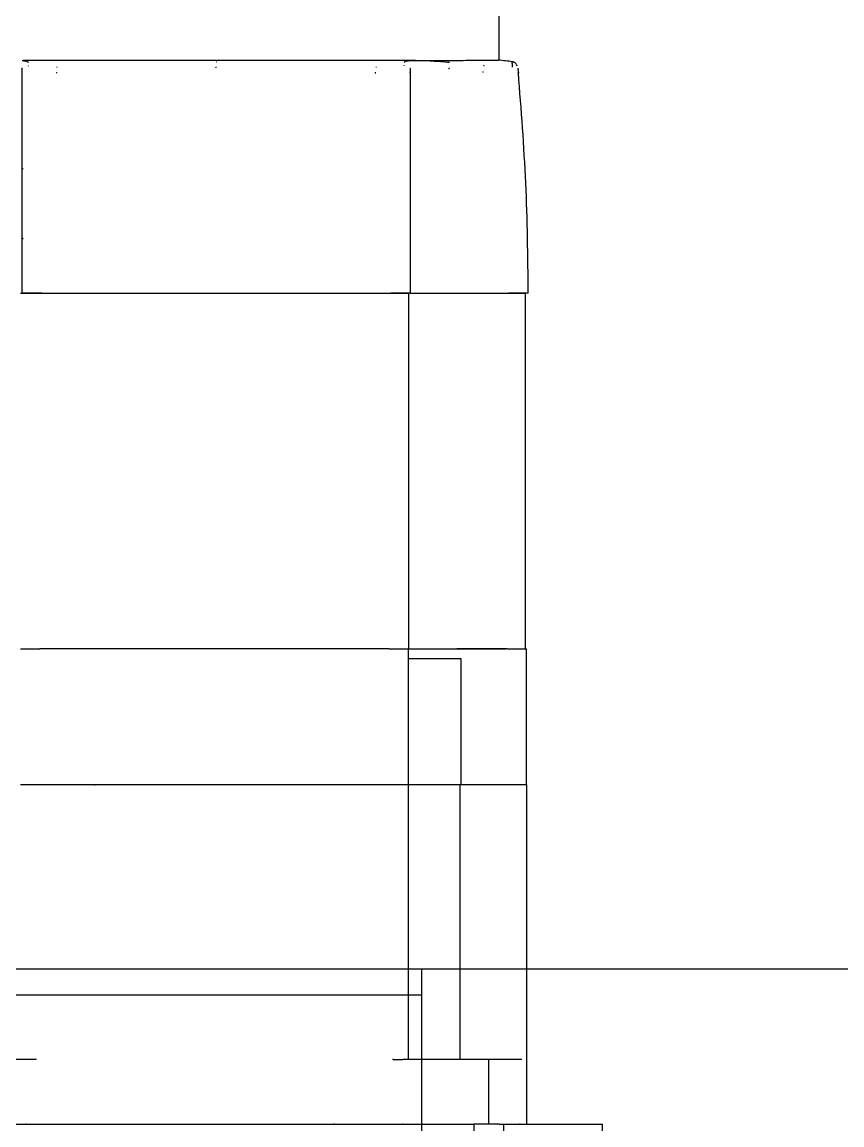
# Model space of a CAD drawing. Header units: inches. Extents: x -347369 to -260369, y 119522 to 149869.
# Drawn here: x -344525.4 to -344398.6, y 139387.6 to 139558.1 of the extents above; entities that cross this region are included whole.
import ezdxf

# ---------------------------------------------------------------- set-up
doc = ezdxf.new("R2010")
doc.units = ezdxf.units.IN
doc.header["$LTSCALE"] = 300
doc.linetypes.add('DOT2', pattern=[0.635, 0, -0.635])
doc.layers.add('INCASTELLATURA MOT', color=4, linetype='Continuous')

# ---------------------------------------------------------------- blocks, each defined once
blk = doc.blocks.new('*U50')
at = {"layer": 'INCASTELLATURA MOT', "linetype": 'Continuous'}
for p, q in [((120, 412), (-5990, 412)), ((-5880, 412), (-5880, 380)), ((-5990, 408), (-5880, 408))]:
    blk.add_line(p, q, dxfattribs=at)
blk = doc.blocks.new('*U49')
at = {"layer": 'INCASTELLATURA MOT'}
for q in [(-470, 412), (120, 380)]:
    blk.add_line((120, 412), q, dxfattribs=at)
blk = doc.blocks.new('A$C2dc59534')
at = {"layer": 'INCASTELLATURA MOT', "color": 40, "linetype": 'Continuous', "lineweight": 25}
for p, q in [((391, 602.53), (391, 612)), ((317.24, 602.46), (317.39, 602.46)), ((378.08, 602.5), (378.58, 602.5)), ((378.08, 602.5), (378.08, 602.5)), ((317.25, 600.68), (317.25, 601.23)), ((377.25, 601.23), (377.25, 600.68)), ((393.8, 601.63), (393.71, 601.88)), ((317.35, 585.86), (317.25, 585.69)), ((317.35, 574.88), (317.25, 575.26)), ((317.25, 575.02), (317.35, 574.86)), ((317, 566.5), (320, 566.5)), ((320, 566.5), (374, 566.5)), ((320.25, 566.5), (374.25, 566.5)), ((374.26, 566.5), (377, 566.5)), ((377, 566.5), (377, 511.5)), ((377.25, 566.5), (377.25, 566.5)), ((377.25, 566.5), (384.5, 566.5)), ((384.5, 566.5), (392, 566.5)), ((392, 566.5), (395, 566.5)), ((395, 566.5), (395, 511.5)), ((317, 511.5), (320, 511.5)), ((374, 511.5), (320, 511.5)), ((374, 511.5), (377, 511.5)), ((377, 490.5), (377, 511.5)), ((377, 511.5), (384.5, 511.5)), ((377, 510), (384.5, 510)), ((392.25, 511.5), (384.5, 511.5)), ((384.5, 511.5), (392, 511.5)), ((384.5, 510), (385.06, 510)), ((385.06, 510), (385.06, 490.5)), ((392.25, 511.5), (395.25, 511.5)), ((395.25, 490.5), (395.25, 511.5)), ((320, 490.5), (317, 490.5)), ((374, 490.5), (320, 490.5)), ((365.5, 490.5), (328.5, 490.5)), ((377, 490.5), (374, 490.5)), ((376.94, 490.5), (376.94, 448)), ((385.06, 490.5), (377, 490.5)), ((384.94, 490.5), (377, 490.5)), ((384.94, 490.5), (384.94, 448)), ((392.25, 490.5), (385.06, 490.5)), ((395.25, 490.5), (392.25, 490.5)), ((395.25, 490.5), (395.25, 448)), ((317.87, 448), (304.57, 448)), ((319.42, 448), (317.87, 448)), ((374.58, 448), (376.13, 448)), ((389.43, 448), (376.13, 448)), ((389.43, 438), (389.43, 448)), ((394.22, 448), (389.43, 448)), ((394.48, 448), (394.22, 448)), ((395.25, 448), (395.25, 438)), ((306.93, 438), (387.07, 438)), ((387.07, 438), (387.07, 423)), ((389.43, 438), (387.07, 438)), ((390.99, 438), (389.43, 438)), ((390.99, 438), (391.66, 438)), ((391.66, 438), (391.66, 423)), ((391.66, 438), (407, 438)), ((407, 428), (407, 438))]:
    blk.add_line(p, q, dxfattribs=at)
at = {"layer": 'INCASTELLATURA MOT', "color": 40, "linetype": 'DOT2', "lineweight": 18}
for p, q in [((318.17, 602.22), (318.17, 601.67)), ((376.33, 601.67), (376.33, 602.22)), ((383.25, 601.23), (383.25, 566.5)), ((320, 566.5), (320, 511.5)), ((374, 566.5), (374, 511.5)), ((384.5, 511.5), (384.5, 566.5)), ((392, 566.5), (392, 511.5)), ((320, 490.5), (320, 511.5)), ((374, 490.5), (374, 511.5)), ((384.5, 511.5), (384.5, 510)), ((392.25, 490.5), (392.25, 511.5)), ((317.74, 448), (317.74, 490.5)), ((319.42, 448), (319.42, 490.5)), ((328.5, 490.5), (328.5, 438)), ((365.5, 438), (365.5, 490.5)), ((374.58, 448), (374.58, 490.5)), ((376.26, 448), (376.26, 490.5)), ((392.68, 448), (392.68, 490.5)), ((394.48, 448), (394.48, 490.5)), ((317.87, 438), (317.87, 448)), ((376.13, 438), (376.13, 448)), ((394.22, 438), (394.22, 448))]:
    blk.add_line(p, q, dxfattribs=at)
for radius in [378.89, 377.89]:
    blk.add_arc((347.25, 225.06), radius, 83.7287, 84.5334, dxfattribs=at)
at = {"layer": 'INCASTELLATURA MOT', "color": 40, "linetype": 'Continuous', "lineweight": 25}
blk.add_arc((347.25, 225.06), 380, 83.0795, 83.4081, dxfattribs=at)
at = {"layer": 'INCASTELLATURA MOT', "color": 40, "linetype": 'DOT2', "lineweight": 18}
for points in [[(317.25, 601.23), (317.26, 601.35), (317.29, 601.6), (317.5, 601.92), (317.8, 602.15), (318.05, 602.2), (318.17, 602.22)], [(377.25, 601.23), (377.24, 601.35), (377.21, 601.6), (377, 601.92), (376.7, 602.15), (376.45, 602.2), (376.33, 602.22)], [(383.25, 601.23), (383.26, 601.35), (383.29, 601.6), (383.32, 601.92), (383.34, 602.15), (383.34, 602.2), (383.34, 602.22)], [(317.25, 600.68), (317.26, 600.81), (317.29, 601.06), (317.5, 601.37), (317.8, 601.61), (318.05, 601.65), (318.17, 601.67)], [(320.25, 566.5), (320.64, 572.19), (321.43, 583.56), (322.22, 594.9), (322.62, 600.57)], [(371.88, 600.57), (372.28, 594.9), (373.07, 583.56), (373.86, 572.19), (374.25, 566.5)], [(377.25, 600.68), (377.24, 600.81), (377.21, 601.06), (377, 601.37), (376.7, 601.61), (376.45, 601.65), (376.33, 601.67)], [(388.53, 600.68), (388.54, 600.81), (388.57, 601.06), (388.6, 601.37), (388.63, 601.61), (388.64, 601.65), (388.64, 601.67)]]:
    blk.add_open_spline(points, degree=3, dxfattribs=at)
at = {"layer": 'INCASTELLATURA MOT', "color": 40, "linetype": 'Continuous', "lineweight": 25}
for points, knots in [([(378.08, 602.5), (376.25, 602.5), (372.58, 602.49), (366.13, 602.49), (359.19, 602.48), (351.88, 602.47), (344.44, 602.47), (337.06, 602.46), (329.99, 602.46), (323.25, 602.46), (319.36, 602.46), (317.39, 602.46)], [0, 0, 0, 0, 0.110412, 0.220823, 0.33161, 0.442397, 0.553184, 0.663971, 0.774758, 0.885546, 1, 1, 1, 1]), ([(317.39, 602.46), (317.48, 602.45), (317.78, 602.42), (318.11, 602.34), (318.15, 602.26), (318.17, 602.22)], [0, 0, 0, 0, 0.194916, 0.597518, 1, 1, 1, 1]), ([(376.33, 602.22), (376.42, 602.3), (376.56, 602.42), (377.37, 602.48), (377.87, 602.5), (378.08, 602.5)], [0, 0, 0, 0, 0.537414, 0.80778, 1, 1, 1, 1]), ([(378.58, 602.5), (380.12, 602.5), (383.26, 602.51), (386.85, 602.51), (389.46, 602.52), (390.87, 602.53), (390.87, 602.53), (390.86, 602.53)], [0, 0, 0, 0, 0.206505, 0.418469, 0.634274, 0.856338, 1, 1, 1, 1]), ([(378.58, 602.5), (378.85, 602.5), (379.48, 602.49), (380.63, 602.43), (381.96, 602.34), (382.88, 602.26), (383.34, 602.22)], [0, 0, 0, 0, 0.206425, 0.471112, 0.735596, 1, 1, 1, 1]), ([(393.62, 601.99), (393.53, 602.07), (393.35, 602.22), (393.13, 602.27), (393.02, 602.29)], [0, 0, 0, 0, 0.500036, 1, 1, 1, 1]), ([(393.09, 601.47), (393.06, 601.79), (393.02, 602.28), (393.02, 602.22), (393.03, 602.2)], [0, 0, 0, 0, 0.666904, 1, 1, 1, 1]), ([(317.25, 566.5), (317.25, 572.22), (317.25, 583.66), (317.25, 595.01), (317.25, 600.68)], [0, 0, 0, 0, 0.5, 1, 1, 1, 1]), ([(377.25, 600.68), (377.25, 594.33), (377.25, 582.97), (377.25, 571.53), (377.25, 566.5)], [0, 0, 0, 0, 0.559989, 1, 1, 1, 1]), ([(393.9, 601.3), (393.9, 601.3), (393.9, 601.33), (393.94, 600.91), (393.97, 600.57)], [0, 0, 0, 0, 0.171315, 1, 1, 1, 1]), ([(320.25, 566.5), (319.91, 566.5), (319.24, 566.5), (318.34, 566.5), (317.66, 566.5), (317.3, 566.5), (317.26, 566.5), (317.25, 566.5)], [0, 0, 0, 0, 0.21454, 0.42905, 0.644123, 0.859364, 1, 1, 1, 1]), ([(377.25, 566.5), (377.22, 566.5), (377.15, 566.5), (376.63, 566.5), (375.87, 566.5), (375.03, 566.5), (374.47, 566.5), (374.25, 566.5)], [0, 0, 0, 0, 0.214439, 0.4288503, 0.6439044, 0.859153, 1, 1, 1, 1]), ([(395.5, 566.5), (395.47, 566.5), (395.4, 566.5), (394.88, 566.5), (394.12, 566.5), (393.28, 566.5), (392.72, 566.5), (392.5, 566.5)], [0, 0, 0, 0, 0.21454, 0.42905, 0.644123, 0.859364, 1, 1, 1, 1])]:
    blk.add_open_spline(points, degree=3, knots=knots, dxfattribs=at)
at = {"layer": 'INCASTELLATURA MOT', "color": 40, "linetype": 'DOT2', "lineweight": 18}
for points, knots in [([(322.55, 601.47), (326.66, 601.71), (334.89, 602.19), (343.13, 602.26), (347.25, 602.29)], [0, 0, 0, 0, 0.5, 1, 1, 1, 1]), ([(347.25, 602.29), (351.37, 602.26), (359.61, 602.19), (367.84, 601.71), (371.95, 601.47)], [0, 0, 0, 0, 0.500001, 1, 1, 1, 1]), ([(347.25, 601.39), (347.25, 601.5), (347.25, 601.72), (347.25, 602.01), (347.25, 602.22), (347.25, 602.26), (347.25, 602.29)], [0, 0, 0, 0, 0.2497, 0.499608, 0.749744, 1, 1, 1, 1]), ([(317.25, 601.23), (317.16, 601.3), (316.98, 601.46), (315.59, 601.53), (313.6, 601.46), (312.03, 601.3), (311.25, 601.23)], [0, 0, 0, 0, 0.250018, 0.500008, 0.749995, 1, 1, 1, 1]), ([(322.62, 600.57), (321.91, 600.55), (320.85, 600.51), (319.6, 600.5), (318.52, 600.51), (317.48, 600.56), (317.33, 600.64), (317.25, 600.68)], [0, 0, 0, 0, 0.248544, 0.373533, 0.498678, 0.748694, 1, 1, 1, 1]), ([(318.17, 601.67), (318.24, 601.61), (318.36, 601.5), (319.19, 601.41), (320.08, 601.39), (320.85, 601.39), (321.68, 601.42), (322.26, 601.45), (322.55, 601.47)], [0, 0, 0, 0, 0.249842, 0.499248, 0.624602, 0.749644, 0.874505, 1, 1, 1, 1]), ([(322.62, 600.57), (322.61, 600.68), (322.59, 600.91), (322.57, 601.19), (322.56, 601.4), (322.55, 601.45), (322.55, 601.47)], [0, 0, 0, 0, 0.250761, 0.500835, 0.750415, 1, 1, 1, 1]), ([(347.25, 601.39), (343.14, 601.35), (334.92, 601.29), (326.72, 600.81), (322.62, 600.57)], [0, 0, 0, 0, 0.499942, 1, 1, 1, 1]), ([(371.88, 600.57), (367.78, 600.81), (359.58, 601.29), (351.36, 601.35), (347.25, 601.39)], [0, 0, 0, 0, 0.5000578, 1, 1, 1, 1]), ([(371.88, 600.57), (371.89, 600.68), (371.91, 600.91), (371.93, 601.19), (371.94, 601.4), (371.95, 601.45), (371.95, 601.47)], [0, 0, 0, 0, 0.254179, 0.505921, 0.754222, 1, 1, 1, 1]), ([(377.25, 600.68), (377.17, 600.64), (377.02, 600.56), (375.98, 600.51), (374.9, 600.5), (373.65, 600.51), (372.59, 600.55), (371.88, 600.57)], [0, 0, 0, 0, 0.251173, 0.501124, 0.626286, 0.751321, 1, 1, 1, 1]), ([(371.95, 601.47), (372.24, 601.45), (372.82, 601.42), (373.65, 601.39), (374.42, 601.39), (375.31, 601.41), (376.14, 601.5), (376.26, 601.61), (376.33, 601.67)], [0, 0, 0, 0, 0.125466, 0.250296, 0.375329, 0.500666, 0.750098, 1, 1, 1, 1]), ([(383.25, 601.23), (382.47, 601.3), (380.9, 601.46), (378.91, 601.53), (377.52, 601.46), (377.34, 601.3), (377.25, 601.23)], [0, 0, 0, 0, 0.250018, 0.500008, 0.749995, 1, 1, 1, 1]), ([(392.5, 566.5), (392.03, 572.22), (391.1, 583.66), (389.39, 595.01), (388.53, 600.68)], [0, 0, 0, 0, 0.5, 1, 1, 1, 1]), ([(393.97, 600.57), (393.89, 600.55), (393.78, 600.51), (393.09, 600.5), (392.19, 600.51), (390.66, 600.56), (389.24, 600.64), (388.53, 600.68)], [0, 0, 0, 0, 0.248544, 0.373533, 0.498678, 0.748694, 1, 1, 1, 1]), ([(388.64, 601.67), (389.22, 601.61), (390.37, 601.5), (391.62, 601.41), (392.37, 601.39), (392.79, 601.39), (393.05, 601.42), (393.08, 601.45), (393.09, 601.47)], [0, 0, 0, 0, 0.249842, 0.499248, 0.624602, 0.749644, 0.874505, 1, 1, 1, 1]), ([(393.97, 600.57), (393.95, 600.68), (393.91, 600.91), (393.7, 601.19), (393.43, 601.4), (393.21, 601.45), (393.09, 601.47)], [0, 0, 0, 0, 0.250763, 0.500838, 0.750418, 1, 1, 1, 1])]:
    blk.add_open_spline(points, degree=3, knots=knots, dxfattribs=at)
at = {"layer": 'INCASTELLATURA MOT', "color": 40, "linetype": 'Continuous', "lineweight": 25}
blk.add_open_spline([(395.5, 566.5), (395.44, 572.19), (395.31, 583.56), (394.42, 594.9), (393.97, 600.57)], degree=3, dxfattribs=at)

msp = doc.modelspace()

# ---------------------------------------------------------------- block references
msp.add_blockref('A$C2dc59534', (-344842.629, 138949.656))
at = {"layer": 'INCASTELLATURA MOT'}
for name, p in [('*U50', (-338583.625, 138999.656)), ('*U49', (-344583.625, 138999.656))]:
    msp.add_blockref(name, p, dxfattribs=at)

doc.saveas('drawing.dxf')
